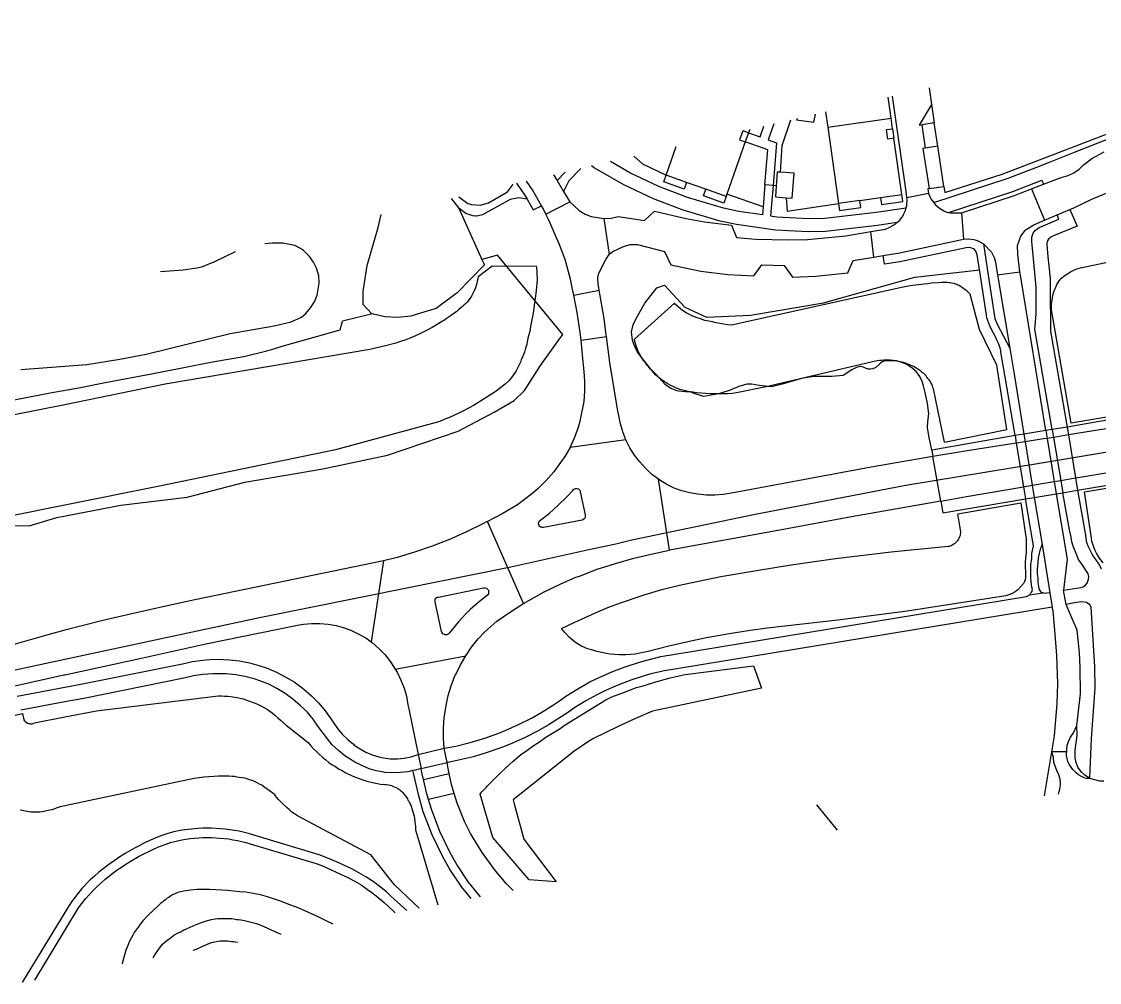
# Model space of a CAD drawing. Header units: millimetres. Extents: x 111502 to 977541, y 8702 to 1044108.
# Drawn here: x 974208.9 to 974439, y 473769 to 473974 of the extents above; entities that cross this region are included whole.
import ezdxf

# ---------------------------------------------------------------- set-up
doc = ezdxf.new("R2010")
doc.units = ezdxf.units.MM
doc.header["$LTSCALE"] = 0.25
doc.layers.add('X HVSS Site Background', color=8, linetype='Continuous')

# ---------------------------------------------------------------- blocks, each defined once
blk = doc.blocks.new('OS MAP')
at = {"layer": 'X HVSS Site Background'}
for points in [[(487843.15, 238341.91), (487850.9, 238343.95), (487937.4, 238365.2), (487989.4, 238377.05), (488000, 238379.3), (488041.55, 238388.2), (488073.7, 238394.65), (488078.6, 238395.65), (488095.2, 238399), (488111.8, 238402.7), (488117.55, 238403.95), (488121, 238404.75), (488146.95, 238410.15), (488179.5, 238416.4), (488208.02, 238421.15), (488240.8, 238426.6)], [(488187.61, 238480.19), (488187.78, 238478.88), (488200.03, 238482.8), (488223.62, 238491.84), (488230.06, 238494.45), (488234.86, 238495.68), (488247.63, 238496.31), (488246.55, 238506.34), (488245.82, 238513.19), (488245.59, 238515.34)], [(488184.47, 238501.21), (488184.97, 238497.64)], [(488185.45, 238476.71), (488201.35, 238481.91), (488207.43, 238484.29), (488210.14, 238485.35), (488215.49, 238487.5), (488222.91, 238490.42), (488229.27, 238492.78), (488232.04, 238493.65), (488237.44, 238494.44), (488248, 238495.4), (488249.74, 238496.03), (488250.54, 238496.9), (488251.09, 238497.94), (488251.25, 238500.79), (488254.14, 238501.08)], [(488208.88, 238480.64), (488211.52, 238481.67), (488212.64, 238482.11), (488214.1, 238482.51), (488215.36, 238483.09), (488216.51, 238483.86), (488217.51, 238484.82), (488217.53, 238484.84), (488219.22, 238486.15), (488221.84, 238487.52)], [(488176.33, 238494.72), (488175.7, 238499.18)], [(488176.33, 238494.72), (488175.7, 238499.18)], [(488179.73, 238477.74), (488179.63, 238478.59), (488176.67, 238499.4)], [(488184.97, 238497.64), (488182.3, 238493.21), (488182.87, 238493.3)], [(488184.97, 238497.64), (488185.53, 238493.71)], [(488156.28, 238494.69), (488156.18, 238494.38), (488159.84, 238493.87), (488160.18, 238495.59)], [(488162.35, 238496.09), (488162.81, 238492.81)], [(488162.35, 238496.09), (488162.81, 238492.81)], [(488145.91, 238491.61), (488148.36, 238490.75), (488149.17, 238493.04)], [(488151.28, 238493.53), (488150.08, 238490.08), (488151.89, 238489.45), (488151.16, 238480.36)], [(488152.71, 238483.19), (488153.1, 238488.9), (488154.94, 238494.37)], [(488162.81, 238492.81), (488176.33, 238494.72)], [(488176.65, 238492.49), (488176.33, 238494.72)], [(488185.53, 238493.71), (488182.87, 238493.3)], [(488182.87, 238493.3), (488183.64, 238488.33)], [(488186.29, 238488.74), (488185.53, 238493.71)], [(488144.66, 238492), (488144, 238490.11), (488145.22, 238489.68)], [(488145.91, 238491.61), (488144.75, 238492.02)], [(488145.91, 238491.61), (488145.22, 238489.68)], [(488146.16, 238492.35), (488145.91, 238491.61)], [(488162.81, 238492.81), (488165.12, 238476.53)], [(488176.93, 238490.46), (488175.65, 238490.28), (488175.36, 238492.31), (488176.65, 238492.49)], [(488176.65, 238492.49), (488176.93, 238490.46)], [(488128.31, 238482.54), (488130.49, 238488.72)], [(488145.22, 238489.68), (488141.28, 238478.49)], [(488149.4, 238480.48), (488150, 238487.99), (488145.22, 238489.68)], [(488178.64, 238478.45), (488176.93, 238490.46)], [(488186.29, 238488.74), (488183.64, 238488.33)], [(488187.61, 238480.19), (488186.29, 238488.74)], [(488121.42, 238486.62), (488123.28, 238484.97), (488128.31, 238482.54)], [(488183.64, 238488.33), (488183.14, 238488.25), (488184.46, 238479.7)], [(488110.08, 238484), (488107.58, 238481.33), (488106.41, 238479.11)], [(488177.59, 238472.46), (488173.45, 238471.84), (488162.35, 238470.53), (488158.66, 238470.5), (488151.66, 238470.86), (488143.31, 238472.05), (488139.88, 238472.78), (488131.97, 238475.07), (488125.61, 238477.52), (488119.27, 238480.54), (488112.96, 238484.17), (488112.4, 238484.54)], [(488149.04, 238475.82), (488148.88, 238474.14), (488143.81, 238474.85), (488140.58, 238475.55), (488132.88, 238477.78), (488126.74, 238480.15), (488120.59, 238483.06), (488116.42, 238485.47)], [(488104.28, 238482.66), (488105.04, 238481.4)], [(488105.04, 238481.4), (488106.74, 238483.23)], [(488132.65, 238481.01), (488132.15, 238479.59), (488127.81, 238481.12), (488128.31, 238482.54)], [(488132.65, 238481.01), (488128.31, 238482.54)], [(488152.71, 238483.19), (488152.03, 238483.24), (488151.82, 238480.32)], [(488153.96, 238477.76), (488155.23, 238477.67), (488155.62, 238482.97), (488152.71, 238483.19)], [(488188.6, 238474.62), (488202.35, 238479.11), (488208.52, 238481.53), (488208.88, 238480.64)], [(488214.52, 238475.28), (488215.36, 238475.63), (488219.19, 238477.43), (488221.06, 238478.25), (488226.77, 238480.49), (488227.85, 238480.82), (488229.12, 238481.2), (488233.11, 238482.08), (488238.75, 238482.76), (488245.92, 238482.97), (488251.15, 238483.1), (488256.49, 238483.23), (488262.21, 238483.44), (488267.42, 238483.41), (488285.13, 238482.19), (488288.19, 238482.1)], [(488084.05, 238477.98), (488086.02, 238476.56), (488086.78, 238476.29), (488088.61, 238476.2), (488090.4, 238476.7), (488094.45, 238479.05), (488095.52, 238480.43), (488095.62, 238480.62), (488095.63, 238480.66)], [(488096.41, 238480.84), (488098.12, 238478.41), (488098.66, 238477.47)], [(488101.73, 238476.02), (488099.79, 238479.47), (488098.48, 238481.32)], [(488105.04, 238481.4), (488106.41, 238479.11)], [(488136.78, 238479.55), (488132.65, 238481.01)], [(488141.11, 238478.02), (488140.62, 238476.61), (488136.28, 238478.14), (488136.78, 238479.55)], [(488141.11, 238478.02), (488136.78, 238479.55)], [(488149.4, 238480.48), (488149.04, 238475.82)], [(488151.16, 238480.36), (488149.4, 238480.48)], [(488151.16, 238480.36), (488150.63, 238473.89), (488151.93, 238473.7), (488158.72, 238473.35), (488162.17, 238473.38), (488173.12, 238474.67), (488179.55, 238475.63)], [(488151.82, 238480.32), (488151.16, 238480.36)], [(488151.82, 238480.32), (488151.64, 238477.94), (488153.96, 238477.76)], [(488184.46, 238479.7), (488184.15, 238479.66), (488184.34, 238478.69)], [(488184.46, 238479.7), (488187.61, 238480.19)], [(488191.38, 238474.52), (488202.68, 238478.21), (488204.12, 238478.77), (488206.34, 238479.64)], [(488206.34, 238479.64), (488208.88, 238480.64)], [(488206.34, 238479.64), (488209.08, 238472.96)], [(488082.44, 238477.61), (488084.05, 238475.52)], [(488098.66, 238477.47), (488096.89, 238477.76), (488095.05, 238477.39), (488090.25, 238474.73), (488089.15, 238474.12), (488087.93, 238473.84), (488087.67, 238473.83), (488087.07, 238473.87), (488085.54, 238474.36), (488084.05, 238475.52)], [(488098.66, 238477.47), (488099.93, 238475.2), (488101.73, 238476.02)], [(488102.66, 238474.24), (488107.73, 238476.91)], [(488106.41, 238479.11), (488107.73, 238476.91)], [(488107.73, 238476.91), (488109.72, 238475.04), (488111.07, 238474.25), (488112.32, 238473.76), (488115.01, 238473.32)], [(488141.28, 238478.49), (488141.11, 238478.02)], [(488149.04, 238475.82), (488141.28, 238478.49)], [(488153.96, 238477.76), (488154.13, 238474.9), (488165.12, 238476.53)], [(488169.68, 238477.18), (488165.12, 238476.53)], [(488165.12, 238476.53), (488165.33, 238475.05), (488169.89, 238475.69), (488169.68, 238477.18)], [(488169.68, 238477.18), (488174.08, 238477.8)], [(488174.08, 238477.8), (488174.29, 238476.32), (488178.85, 238476.96), (488178.64, 238478.45)], [(488174.08, 238477.8), (488178.64, 238478.45)], [(488179.55, 238475.63), (488179.68, 238476.11), (488179.78, 238477.42), (488179.73, 238477.74)], [(488184.34, 238478.69), (488179.73, 238477.74)], [(488184.34, 238478.69), (488184.84, 238477.55), (488185.45, 238476.71)], [(488084.05, 238475.52), (488085.24, 238472.98), (488089.01, 238464.6)], [(488102.66, 238474.24), (488102.06, 238475.44), (488101.73, 238476.02)], [(488115.01, 238473.32), (488116.57, 238473.42), (488118.06, 238473.76), (488123.69, 238472.93), (488125.86, 238474.92), (488132.62, 238473.31), (488136.53, 238472.61), (488142.24, 238471.87), (488143.37, 238469.26), (488147.46, 238468.94), (488154.39, 238468.76), (488158.49, 238468.88), (488166.66, 238469.61), (488171.99, 238470.54)], [(488177.59, 238472.46), (488178.18, 238473), (488178.81, 238473.83), (488179, 238474.15), (488179.33, 238474.86), (488179.55, 238475.63)], [(488185.45, 238476.71), (488185.72, 238476.34), (488186.65, 238475.51), (488187.73, 238474.89), (488188.21, 238474.7), (488188.6, 238474.62)], [(488188.6, 238474.62), (488189.01, 238474.52), (488191.38, 238474.52)], [(488214.52, 238475.28), (488216.08, 238471.67), (488210.98, 238469.6), (488210.42, 238469.38), (488209.92, 238468.93), (488209.7, 238468.55), (488209.64, 238468.41), (488209.59, 238468), (488209.56, 238467.77), (488209.73, 238465.91), (488210.06, 238462.54), (488210.26, 238460.5), (488210.31, 238458.58), (488210.34, 238449.26)], [(488229.5, 238432.15), (488214.8, 238429.65), (488210.8, 238452.6), (488210.6, 238453.9), (488210.6, 238455.2), (488210.7, 238455.8), (488210.8, 238456.45), (488211, 238457.55), (488211.35, 238458.4), (488211.55, 238458.8), (488211.75, 238459.25), (488212, 238459.7), (488212.2, 238460.05), (488212.7, 238460.6), (488213.2, 238461.05), (488213.7, 238461.4), (488214.6, 238461.95), (488215.2, 238462.25), (488215.75, 238462.5), (488216.75, 238462.8), (488227.2, 238465)], [(488211.79, 238474.12), (488214.52, 238475.28)], [(488065.55, 238452.96), (488065.53, 238452.96), (488063.63, 238454.99), (488063.64, 238457.74), (488064.5, 238463.29), (488066.82, 238471.38), (488067.48, 238474.15)], [(488108.59, 238456.94), (488108.32, 238458.23), (488107.88, 238460.38), (488106.78, 238464.57), (488105.65, 238467.6), (488103.37, 238472.82), (488102.66, 238474.24)], [(488115.01, 238473.32), (488116.14, 238465.62)], [(488171.99, 238470.54), (488175.12, 238471.08), (488176.1, 238471.45), (488177.22, 238472.12), (488177.59, 238472.46)], [(488191.38, 238474.52), (488191.77, 238468.92)], [(488203.85, 238461.93), (488203.36, 238465.7), (488203.34, 238467.58), (488204.04, 238469.57), (488204.99, 238470.8), (488205.16, 238470.96), (488206.81, 238472), (488209.08, 238472.96)], [(488210.7, 238428.3), (488207.02, 238449.69), (488207.3, 238452.89), (488207.3, 238458.66), (488207.02, 238461.72), (488206.6, 238466.22), (488206.4, 238468.39), (488206.39, 238469.32), (488206.68, 238470.19), (488206.75, 238470.31), (488207.18, 238470.86), (488207.94, 238471.39), (488212.12, 238473.2), (488211.79, 238474.12)], [(488209.08, 238472.96), (488211.79, 238474.12)], [(488172.64, 238465.09), (488171.99, 238470.54)], [(487990.58, 238441.1), (488004.69, 238442.2), (488011.68, 238443.3), (488017.33, 238444.39), (488035.28, 238448.79), (488044.62, 238450.44), (488048.3, 238451.25), (488050.49, 238452.27), (488051.43, 238453.08), (488052.43, 238454.24), (488053.24, 238455.54), (488053.83, 238456.94), (488054.27, 238459.55), (488054.15, 238461.06), (488053.67, 238462.74), (488053.02, 238464.04), (488052.18, 238465.22), (488050.89, 238466.49), (488050.3, 238466.93), (488049.03, 238467.59), (488046.5, 238468.09), (488044.2, 238468.06), (488042.69, 238467.94)], [(488116.14, 238465.62), (488116.37, 238465.85), (488116.95, 238466.3), (488119.2, 238467.34), (488120.61, 238467.76), (488122.24, 238467.8), (488127.95, 238466.31), (488129.29, 238463.43), (488135.71, 238462.11), (488141.51, 238461.37), (488147.06, 238461.06), (488148.72, 238463.42), (488153.51, 238463.28), (488155.27, 238460.79), (488160.27, 238461.05), (488167.12, 238461.71), (488168.24, 238464.37), (488172.64, 238465.09)], [(488174.67, 238465.43), (488176.34, 238465.7), (488177.88, 238465.95), (488191.77, 238468.92)], [(488191.77, 238468.92), (488192.77, 238468.98), (488194.02, 238468.82), (488194.69, 238468.63), (488195.16, 238468.43), (488196.05, 238467.9)], [(488196.05, 238467.9), (488196.23, 238467.79), (488197.78, 238466.14), (488198.35, 238465.02), (488198.65, 238463.98), (488199.05, 238461.3)], [(488196.05, 238467.9), (488197.08, 238461.23), (488198.51, 238451.99), (488198.97, 238450.75), (488201.68, 238445.64)], [(487978.03, 238403.14), (487979.05, 238404.04), (487981.35, 238404.8), (487984.63, 238405.72), (487989.28, 238407.8), (487992.36, 238407.78), (487998.27, 238409.52), (488011.95, 238412.15), (488026.1, 238413.9), (488038.4, 238417.04), (488055.01, 238419.94), (488068.81, 238422.82), (488083.92, 238427.95), (488091.59, 238432), (488095.85, 238434.47), (488098.07, 238436.6), (488101.5, 238441.97), (488105.3, 238447.2), (488106.3, 238448.58), (488092.3, 238465.5), (488091.82, 238465.37), (488089.01, 238464.6)], [(488036.31, 238466.23), (488031.92, 238464.05), (488029.11, 238462.96), (488028.14, 238462.71), (488025.25, 238462.28), (488020.36, 238461.95)], [(488114.03, 238458.07), (488113.8, 238459.42), (488113.72, 238460.49), (488113.74, 238460.73), (488113.98, 238461.63), (488115.44, 238464.6), (488116.14, 238465.62)], [(488172.64, 238465.09), (488174.67, 238465.43)], [(488195.21, 238462.35), (488194.71, 238465.55), (488194.44, 238466.33), (488194.16, 238466.68), (488193.92, 238466.86), (488193.15, 238467.15), (488192.33, 238467.07), (488178.23, 238464.1), (488174.91, 238463.55), (488174.67, 238465.43)], [(488100.65, 238463.1), (488091.18, 238463.14), (488088.2, 238460.9), (488088.15, 238460.45), (488088, 238459.95), (488087.9, 238459.5), (488087.75, 238459), (488087.6, 238458.55), (488087.4, 238458.05), (488087, 238457.15), (488086.75, 238456.75), (488086.5, 238456.3), (488086.2, 238455.95), (488085.9, 238455.55), (488085.55, 238455.2), (488085.2, 238454.9), (488084.85, 238454.55), (488084.5, 238454.25), (488084.1, 238453.9), (488083.75, 238453.6), (488083.35, 238453.3), (488083, 238453.05), (488082.6, 238452.75), (488082.2, 238452.5), (488081.8, 238452.2), (488081.4, 238451.95), (488081, 238451.65), (488080.6, 238451.4), (488079.45, 238450.7), (488078.35, 238450.05), (488077.2, 238449.4), (488076, 238448.85), (488074.85, 238448.3), (488073.8, 238447.85), (488072.75, 238447.45), (488071.65, 238447.1), (488070.6, 238446.75), (488068.4, 238446.15), (488065.1, 238445.4), (488021.4, 238437.95), (488000, 238433.6), (487988.8, 238431.35)], [(488100.65, 238463.1), (488100.8, 238460.25), (488100.6, 238458), (488100, 238453.6), (488099.8, 238452.45), (488099.6, 238451.35), (488099.4, 238450.3), (488099.2, 238449.2), (488098.9, 238448.1), (488098.65, 238447), (488098.55, 238446.45), (488098.4, 238445.9), (488098.2, 238445.35), (488098.05, 238444.8), (488097.85, 238444.3), (488097.65, 238443.75), (488097.4, 238443.25), (488097.2, 238442.7), (488096.2, 238440.7), (488095.55, 238439.7), (488094.8, 238438.8), (488093.95, 238438), (488092.05, 238436.5), (488090.05, 238435.2), (488088.15, 238434), (488087.2, 238433.45), (488085.2, 238432.35), (488084.2, 238431.85), (488083.15, 238431.35), (488082.1, 238430.9), (488081.05, 238430.5), (488080, 238430.05), (488057.75, 238424), (488020.2, 238416.25), (488000, 238412.2), (487987.6, 238409.7)], [(488089.01, 238464.6), (488089.53, 238463.44), (488083.72, 238457.45), (488079.21, 238454.11), (488076.8, 238453.39), (488073.84, 238452.51), (488071.06, 238452.2), (488068.26, 238452.35), (488065.55, 238452.96)], [(488185, 238423.9), (488184.44, 238426.63), (488184.13, 238428.7), (488184.21, 238430), (488184.39, 238431.65), (488184.14, 238433.85), (488183.63, 238436.2), (488183.25, 238437.66), (488182.94, 238438.55), (488182.45, 238439.62), (488181.73, 238440.59), (488180.84, 238441.41), (488179.82, 238442.09), (488179.55, 238442.23), (488178.45, 238442.68), (488177.96, 238442.82), (488177.04, 238442.97), (488175.71, 238442.99), (488175.05, 238442.96), (488174.4, 238442.78), (488173.9, 238442.31), (488173.05, 238441.54), (488172.47, 238441.28), (488171.96, 238441.16), (488171.4, 238441.17), (488170.85, 238441.39), (488170.24, 238441.65), (488169.98, 238441.73), (488169.89, 238441.75), (488169.47, 238441.71), (488168.94, 238441.51), (488167.93, 238441.03), (488166.11, 238439.84), (488163.67, 238439.61), (488159.89, 238439.62), (488158.9, 238439.51), (488157.19, 238439.21), (488153.07, 238437.97), (488150.8, 238437.4), (488148.2, 238437.72), (488146.63, 238438.01), (488145.55, 238437.99), (488143.87, 238437.47), (488142, 238436.71), (488139.58, 238435.95), (488138.72, 238435.75), (488136.35, 238435.36), (488136.09, 238435.39), (488134.3, 238436.01), (488133.42, 238436.37), (488132.44, 238436.37), (488130.95, 238436.49), (488130.68, 238436.55), (488129.21, 238437.13), (488128.12, 238437.92), (488126.25, 238439.94), (488125.07, 238441.21), (488122.94, 238443.92), (488122.17, 238444.97), (488121.76, 238445.68), (488121.34, 238446.73), (488121.15, 238447.38), (488120.89, 238449.13), (488121.26, 238450.64), (488121.89, 238451.96), (488123.74, 238455.26), (488126.35, 238458.51), (488127.99, 238459.08), (488132.28, 238454.38), (488136.97, 238452.31), (488146.35, 238452.71), (488161.94, 238455.33), (488181.43, 238460.78), (488194.64, 238462.29), (488195.21, 238462.35)], [(488196.8, 238452.13), (488196.71, 238452.7), (488195.26, 238462.02), (488195.21, 238462.35)], [(488199.05, 238461.3), (488203.85, 238461.93)], [(488199.05, 238461.3), (488199.25, 238460), (488201.68, 238445.64)], [(488209.4, 238428.1), (488204, 238460.8), (488203.85, 238461.93)], [(488187.75, 238425.6), (488201.05, 238428.3), (488198.9, 238442.05), (488195.2, 238449.65), (488193.2, 238457.15), (488193, 238457.4), (488192.8, 238457.6), (488192.55, 238457.8), (488192.35, 238458), (488192.1, 238458.2), (488191.85, 238458.35), (488191.6, 238458.55), (488191.4, 238458.7), (488191.15, 238458.85), (488190.85, 238459), (488190.6, 238459.1), (488190.35, 238459.25), (488190.05, 238459.35), (488189.8, 238459.45), (488189.2, 238459.55), (488188.95, 238459.6), (488188.65, 238459.6), (488188.35, 238459.65), (488187.2, 238459.65), (488186.4, 238459.6), (488184.9, 238459.5), (488184.15, 238459.4), (488183.4, 238459.35), (488180.4, 238458.95), (488179.6, 238458.8), (488178.9, 238458.7), (488142.25, 238450.55), (488141.45, 238450.65), (488140.6, 238450.8), (488139.8, 238450.9), (488139, 238451.05), (488138.2, 238451.25), (488137.4, 238451.4), (488136.6, 238451.6), (488135.65, 238451.9), (488134.75, 238452.2), (488133.85, 238452.55), (488133, 238453), (488132.6, 238453.2), (488131.8, 238453.7), (488130.4, 238454.9), (488130.1, 238455.25), (488121.55, 238447.6)], [(488108.59, 238456.94), (488114.03, 238458.07)], [(488110.15, 238447.34), (488109.98, 238448.98), (488109.34, 238453.26), (488108.59, 238456.94)], [(488115.56, 238448.17), (488115.53, 238448.44), (488115.07, 238452.02), (488114.03, 238458.07)], [(488065.55, 238452.96), (488065.06, 238452.83), (488059.25, 238451.39)], [(488202.8, 238427), (488200.62, 238439.92), (488199.79, 238444.84), (488199.75, 238445.1), (488199.6, 238445.75), (488199.25, 238446.65), (488199, 238447.25), (488198.6, 238448.05), (488197.75, 238449.65), (488197.4, 238450.4), (488197, 238451.55), (488196.8, 238452.13)], [(487960.96, 238428.92), (487975.91, 238432.07), (487996.84, 238436.14), (488003.32, 238437.25), (488008.57, 238438.33), (488018.44, 238440.22), (488025.03, 238441.45), (488031.52, 238442.76), (488038.18, 238443.89), (488043.08, 238445.07), (488044.56, 238445.54), (488046.34, 238446.11), (488058.74, 238449.59), (488059.25, 238451.39)], [(488210.34, 238449.26), (488213.9, 238428.8)], [(488107.8, 238424.5), (488108.75, 238426.5), (488109.55, 238428.6), (488110, 238430.1), (488110.8, 238434.3), (488110.95, 238436.45), (488110.95, 238438.55), (488110.8, 238440.7), (488110.55, 238443.45), (488110.15, 238447.34)], [(488110.15, 238447.34), (488115.56, 238448.17)], [(488119.75, 238426.1), (488119.05, 238427.8), (488118.55, 238429.55), (488118.2, 238431.3), (488118, 238432.25), (488116.28, 238442.62), (488115.56, 238448.17)], [(488187.75, 238425.6), (488185.4, 238437), (488185.25, 238437.3), (488185.15, 238437.65), (488185, 238438), (488184.8, 238438.3), (488184.65, 238438.6), (488184.45, 238438.9), (488184.2, 238439.2), (488184, 238439.5), (488183.8, 238439.75), (488183.25, 238440.3), (488183, 238440.5), (488182.7, 238440.75), (488181.8, 238441.35), (488181.1, 238441.75), (488180.8, 238441.9), (488180.4, 238442.05), (488180.1, 238442.2), (488179.75, 238442.35), (488179.4, 238442.45), (488179, 238442.6), (488178.65, 238442.7), (488178.3, 238442.75), (488177.95, 238442.85), (488177.5, 238442.95), (488176.15, 238443.1), (488174.8, 238443.1), (488174.35, 238443.05), (488173.85, 238443), (488173.4, 238442.95), (488173, 238442.9), (488172.1, 238442.7), (488149.65, 238437.4), (488143.35, 238436.1), (488142.4, 238436), (488141.45, 238435.95), (488140.55, 238435.9), (488138.65, 238435.9), (488137.7, 238435.95), (488136.8, 238436), (488134.9, 238436.1), (488134, 238436.25), (488133.05, 238436.4), (488132.2, 238436.6), (488131.25, 238436.85), (488130.4, 238437.2), (488129.95, 238437.4), (488129.45, 238437.6), (488128.55, 238438.1), (488127.65, 238438.7), (488127.25, 238439), (488126.8, 238439.3), (488126.45, 238439.65), (488126.05, 238440), (488125.35, 238440.8), (488124.95, 238441.2), (488124.6, 238441.6), (488124.2, 238442.05), (488123.9, 238442.5), (488123.55, 238442.9), (488123.25, 238443.4), (488122.95, 238443.85), (488122.7, 238444.35), (488122.45, 238444.8), (488122.05, 238445.7), (488121.9, 238446.15), (488121.8, 238446.65), (488121.65, 238447.1), (488121.55, 238447.6)], [(488201.68, 238445.64), (488201.75, 238445.25), (488202.59, 238440.12), (488204.7, 238427.3)], [(488232.2, 238432), (488213.9, 238428.8)], [(488232.5, 238430.1), (488214.18, 238427.15), (488210.98, 238426.63), (488209.67, 238426.42), (488208.9, 238426.3), (488204.96, 238425.69), (488203.06, 238425.39), (488192.6, 238423.75), (488185.25, 238422.55)], [(488213.9, 238428.8), (488210.7, 238428.3)], [(488213.9, 238428.8), (488214.18, 238427.15), (488215.71, 238417.99), (488216.15, 238415.4)], [(488221.6, 238399.9), (488220.8, 238400.85), (488220.2, 238401.95), (488219.8, 238402.65), (488219.2, 238404.45), (488219.15, 238405.1), (488217.6, 238415), (488229.6, 238417)], [(488202.8, 238427), (488185, 238423.9)], [(488204.7, 238427.3), (488202.8, 238427)], [(488202.8, 238427), (488203.06, 238425.39), (488204.58, 238416.08), (488205, 238413.5)], [(488209.4, 238428.1), (488204.7, 238427.3)], [(488204.7, 238427.3), (488204.96, 238425.69), (488206.48, 238416.41), (488206.9, 238413.8)], [(488210.7, 238428.3), (488209.4, 238428.1)], [(488209.4, 238428.1), (488209.67, 238426.42), (488211.17, 238417.21), (488211.6, 238414.6)], [(488210.7, 238428.3), (488210.98, 238426.63), (488212.55, 238417.45), (488213, 238414.8)], [(488107.8, 238424.5), (488106.7, 238422.55), (488105.8, 238421.25), (488104.35, 238419.25), (488102.7, 238417.4), (488100.9, 238415.65), (488099.6, 238414.5), (488096.6, 238412.25), (488093.35, 238410.3), (488090.22, 238408.71)], [(488119.75, 238426.1), (488107.8, 238424.5)], [(488126.7, 238417.7), (488125.2, 238418.8), (488123.9, 238420.05), (488122.7, 238421.4), (488121.6, 238422.8), (488120.6, 238424.4), (488119.75, 238426.1)], [(488185.25, 238422.55), (488172.05, 238420.25), (488157.6, 238417.6), (488142.25, 238414.75), (488140.5, 238414.45), (488138.7, 238414.3), (488136.9, 238414.3), (488135.05, 238414.5), (488133.4, 238414.8), (488131.7, 238415.25), (488130.05, 238415.8), (488128.5, 238416.6), (488127, 238417.5), (488126.7, 238417.7)], [(488185, 238423.9), (488185.25, 238422.55)], [(488186.95, 238413), (488185.25, 238422.55)], [(488216.15, 238415.4), (488217.8, 238405.8), (488218, 238404.5), (488218.2, 238403.85), (488218.5, 238403.2), (488218.9, 238402.35), (488219.2, 238401.75), (488219.55, 238401.15), (488219.95, 238400.6), (488220.5, 238399.85), (488220.8, 238399.4), (488221.2, 238398.55)], [(488186.95, 238413), (488192.4, 238414), (488204.58, 238416.08), (488206.48, 238416.41), (488211.17, 238417.21), (488212.55, 238417.45), (488215.71, 238417.99), (488218.4, 238418.45), (488234, 238421.05)], [(488129.05, 238402.55), (488126.7, 238417.7)], [(488216.15, 238415.4), (488234.5, 238418.45)], [(488110, 238415), (488111, 238410.1), (488111.05, 238409.9), (488111, 238409.7), (488110.95, 238409.4), (488110.8, 238409.25), (488110.55, 238409.05), (488110.4, 238409), (488102.15, 238407.4), (488101.8, 238407.4), (488101.55, 238407.5), (488101.25, 238407.7), (488101.2, 238407.85), (488101.05, 238408.15), (488101.05, 238408.3), (488101.15, 238408.45), (488101.25, 238408.75), (488103.4, 238410.45), (488105.2, 238412.1), (488107.2, 238414.05), (488108.4, 238415.3), (488108.55, 238415.5), (488108.6, 238415.6), (488108.8, 238415.65), (488108.95, 238415.75), (488109.35, 238415.75), (488109.6, 238415.65), (488109.9, 238415.4), (488109.95, 238415.25), (488110, 238415)], [(488211.6, 238414.6), (488213, 238414.8)], [(488213, 238414.8), (488216.15, 238415.4)], [(488213.15, 238394), (488215, 238394.35), (488216.9, 238394.6), (488217.25, 238394.75), (488217.8, 238395.1), (488218.2, 238395.55), (488218.25, 238395.75), (488218.5, 238396.35), (488218.55, 238396.95), (488218.4, 238397.55), (488217.25, 238399.3), (488216.35, 238400.6), (488215.95, 238401.5), (488215.2, 238403.4), (488214.95, 238404.35), (488214.75, 238405.35), (488214.4, 238406.9), (488213, 238414.8)], [(488190.6, 238410.3), (488204, 238412.65), (488205.05, 238405.9), (488205.2, 238405.05), (488205.2, 238403.2), (488205.15, 238402.05), (488205, 238400.8), (488204.95, 238400), (488204.95, 238398.7), (488205, 238398.15), (488205, 238396.8), (488204.95, 238396.25), (488204.8, 238395.85), (488204.6, 238395.45), (488204.05, 238394.8), (488203.4, 238394.1), (488202.6, 238393.55), (488202.15, 238393.3), (488201.7, 238393.1), (488200.8, 238392.8), (488179.8, 238389.55), (488165, 238387.65), (488149.9, 238385.9), (488145.8, 238385.35), (488141.75, 238384.7), (488136.95, 238383.85), (488132.95, 238383), (488128.9, 238382.1), (488124.2, 238380.9), (488123.35, 238380.7), (488121.7, 238380.4), (488120.7, 238380.3), (488119.7, 238380.25), (488118.35, 238380.25), (488117.4, 238380.3), (488116.4, 238380.4), (488115.55, 238380.5), (488114.6, 238380.7), (488113.55, 238380.95), (488112.9, 238381.15), (488112.2, 238381.35), (488111.55, 238381.55), (488110.9, 238381.8), (488110.25, 238382.1), (488109.2, 238382.7), (488108.7, 238383.1), (488107.6, 238384), (488106.7, 238385), (488106, 238385.85)], [(488186.95, 238413), (488167.9, 238409.65), (488152.6, 238406.85), (488129.05, 238402.55)], [(488186.95, 238413), (488187.35, 238410.5)], [(488187.35, 238410.5), (488205, 238413.5)], [(488205, 238413.5), (488206.9, 238413.8)], [(488205.95, 238393.05), (488206.2, 238393.45), (488206.35, 238393.65), (488206.5, 238394.15), (488206.4, 238394.65), (488206.25, 238395.75), (488206.2, 238396.9), (488206.2, 238399.6), (488206.35, 238400.7), (488206.4, 238401.85), (488206.75, 238403.5), (488205, 238413.5)], [(488206.9, 238413.8), (488211.6, 238414.6)], [(488206.9, 238413.8), (488208.55, 238403.8)], [(488211.6, 238414.6), (488213.94, 238400.66), (488213.15, 238394)], [(488106, 238385.85), (488108.8, 238387.2), (488113.25, 238389.2), (488115.9, 238390.3), (488118.55, 238391.3), (488123.6, 238393.05), (488127.4, 238394.15), (488131.15, 238395.1), (488136.2, 238396.2), (488140, 238396.95), (488147.6, 238398.2), (488155, 238399.45), (488164.5, 238400.8), (488176.35, 238402.2), (488188.5, 238403.4), (488188.8, 238403.45), (488189.15, 238403.55), (488189.4, 238403.7), (488189.75, 238403.9), (488190, 238404.05), (488190.2, 238404.3), (488190.55, 238404.6), (488190.75, 238404.85), (488190.9, 238405.15), (488191, 238405.45), (488191.15, 238405.8), (488191.2, 238406.45), (488190.6, 238410.3)], [(488090.22, 238408.71), (488090, 238408.6), (488089.2, 238408.15), (488085.7, 238406.45), (488082.05, 238404.85), (488078.35, 238403.4), (488074.6, 238402.15), (488071.65, 238401.23), (488070.9, 238401), (488068, 238400.3)], [(488097.88, 238391.18), (488090.22, 238408.71)], [(488208.75, 238393.45), (488208.4, 238393.6), (488208.15, 238393.95), (488207.95, 238394.35), (488207.9, 238394.8), (488207.75, 238395.7), (488207.7, 238396.65), (488207.6, 238397.55), (488207.6, 238398.5), (488207.75, 238400), (488207.8, 238400.9), (488208, 238401.85), (488208.2, 238402.75), (488208.55, 238403.8)], [(488208.55, 238403.8), (488210.2, 238393.45)], [(488097.88, 238391.18), (488099, 238391.85), (488102.25, 238393.65), (488105.7, 238395.3), (488109.05, 238396.8), (488109.8, 238397.05), (488113.6, 238398.5), (488117.5, 238399.75), (488121.4, 238400.85), (488125.4, 238401.8), (488129.05, 238402.55)], [(488068, 238400.3), (488027.75, 238391.95), (488022.2, 238390.75), (488014.25, 238389), (488007.8, 238387.5), (488000, 238385.5), (487996.35, 238384.5), (487988.4, 238382.25), (487981, 238380.14)], [(488068, 238400.3), (488065.38, 238383.01)], [(488089.35, 238394.55), (488089.7, 238394.55), (488090, 238394.45), (488090.15, 238394.35), (488090.35, 238394.1), (488090.4, 238393.95), (488090.4, 238393.8), (488090.5, 238393.6), (488090.4, 238393.45), (488090.4, 238393.25), (488090.25, 238393.05), (488088.4, 238391.55), (488086.55, 238389.95), (488085.55, 238389), (488083.9, 238387.2), (488082.35, 238385.3), (488082, 238384.85), (488081.8, 238384.65), (488081.5, 238384.5), (488081.15, 238384.5), (488081, 238384.55), (488080.6, 238384.75), (488080.55, 238384.9), (488080.4, 238385.2), (488079.05, 238391.55), (488079, 238391.9), (488079.05, 238392.2), (488079.2, 238392.3), (488079.25, 238392.4), (488079.4, 238392.5), (488079.55, 238392.55), (488079.7, 238392.55), (488089.35, 238394.55)], [(488080.95, 238360.3), (488083.4, 238360.75), (488086.5, 238361.55), (488089.6, 238362.45), (488092.6, 238363.55), (488093.95, 238364.1), (488096.8, 238365.35), (488099.7, 238366.8), (488101.8, 238368), (488104.25, 238369.6), (488105.75, 238370.6), (488106.9, 238371.4), (488109.5, 238373), (488112.05, 238374.45), (488114, 238375.4), (488116.75, 238376.6), (488119.55, 238377.65), (488122.4, 238378.6), (488124.2, 238379.1), (488127.2, 238379.85), (488130.25, 238380.4), (488205.25, 238392.7), (488205.5, 238392.8), (488205.95, 238393.05)], [(488205.95, 238393.05), (488208.75, 238393.45)], [(488210.2, 238393.45), (488209.6, 238393.4), (488209.2, 238393.35), (488208.75, 238393.45)], [(488210.2, 238393.45), (488210.75, 238390.4)], [(488213.7, 238390.96), (488213.15, 238394)], [(488210.75, 238390.4), (488131, 238377.35), (488128, 238376.85), (488125.05, 238376.15), (488123.6, 238375.75), (488120.8, 238374.85), (488118, 238373.8), (488115.35, 238372.6), (488113.7, 238371.8), (488111.15, 238370.4), (488108.6, 238368.85), (488107.5, 238368), (488105.9, 238367), (488103.35, 238365.35), (488101, 238364), (488098.05, 238362.5), (488095.05, 238361.2), (488093.4, 238360.55), (488090.35, 238359.45), (488087.2, 238358.5), (488084, 238357.75), (488081.8, 238357.3), (488081.55, 238357.25)], [(488085.55, 238380.05), (488086.8, 238381.9), (488088.2, 238383.65), (488089.6, 238385.15), (488092.15, 238387.4), (488094.9, 238389.3), (488097.75, 238391.1), (488097.88, 238391.18)], [(488210.68, 238359.52), (488211.22, 238362.99), (488211.77, 238369.86), (488211.91, 238374.07), (488211.75, 238380.06), (488211.38, 238384.62), (488210.9, 238389.6), (488210.82, 238390.04), (488210.75, 238390.4)], [(488218.77, 238353.88), (488219.11, 238362.4), (488219.93, 238373.09), (488219.85, 238377.7), (488219.04, 238390.39), (488218.76, 238390.88), (488218.04, 238391.4), (488217.01, 238391.55), (488216.99, 238391.55), (488215.5, 238391.3), (488213.7, 238390.96)], [(488215.99, 238365.14), (488216.74, 238371.94), (488216.72, 238377.64), (488216.55, 238380.67), (488216.05, 238385.51), (488214.06, 238390.13), (488213.7, 238390.96)], [(487989.3, 238373.6), (487999.75, 238375.95), (488000, 238376), (488016, 238379.45), (488030.05, 238382.55), (488049.6, 238386.6), (488050.9, 238386.75), (488052.6, 238386.95), (488054.4, 238386.95), (488056.15, 238386.8), (488057.9, 238386.5), (488059.4, 238386.1), (488061, 238385.5), (488062.6, 238384.75), (488064.2, 238383.85), (488065.38, 238383.01)], [(488065.38, 238383.01), (488065.6, 238382.85), (488067.05, 238381.55), (488068.35, 238380.25), (488069.5, 238378.75), (488070.5, 238377.2)], [(487989.8, 238371.45), (488000, 238373.35), (488003.4, 238374), (488025.05, 238378.35), (488027.2, 238378.8), (488029.4, 238379.1), (488031.6, 238379.3), (488033.8, 238379.25), (488035.15, 238379.2), (488037.25, 238378.95), (488039.4, 238378.55), (488041.4, 238377.95), (488043.15, 238377.4), (488045.15, 238376.55), (488047, 238375.55), (488048.9, 238374.45), (488050.6, 238373.2), (488051, 238372.9), (488052.6, 238371.5), (488054.15, 238369.95), (488055.55, 238368.3), (488056.6, 238366.8), (488058.15, 238364.55), (488059.2, 238363.3), (488060.35, 238362.15), (488061.6, 238361.15), (488061.75, 238361), (488063, 238360.2), (488064.25, 238359.45), (488065.6, 238358.9), (488067, 238358.45), (488068, 238358.25), (488069.4, 238358.05), (488070.95, 238358.05), (488072.4, 238358.2), (488073.9, 238358.5), (488075.4, 238359)], [(488070.5, 238377.2), (488085.55, 238380.05)], [(488080.95, 238360.3), (488080.8, 238362.45), (488080.8, 238364.65), (488080.95, 238366.85), (488081, 238367.25), (488081.35, 238369.4), (488081.8, 238371.55), (488082.4, 238373.65), (488083.2, 238375.75), (488083.4, 238376.05), (488084.4, 238378.1), (488085.55, 238380.05)], [(488074.26, 238355.53), (488073.2, 238355.3), (488071.6, 238355.1), (488069.95, 238355.05), (488068.25, 238355.15), (488068.05, 238355.2), (488066.4, 238355.5), (488064.9, 238355.95), (488063.35, 238356.6), (488061.9, 238357.35), (488060.5, 238358.2), (488059.75, 238358.7), (488058.4, 238359.8), (488057.05, 238361.05), (488056, 238362.35), (488054, 238365.05), (488053, 238366.5), (488051.7, 238368.05), (488050.2, 238369.45), (488048.6, 238370.8), (488047, 238372), (488045.25, 238373.05), (488043.5, 238373.95), (488041.6, 238374.7), (488040.4, 238375.1), (488038.4, 238375.6), (488036.5, 238375.95), (488034.4, 238376.15), (488033.6, 238376.2), (488031.55, 238376.2), (488029.4, 238376.05), (488027.4, 238375.75), (488025.35, 238375.25), (488004, 238370.95), (488000, 238370.2), (487990.6, 238368.45)], [(488070.5, 238377.2), (488070.9, 238376.55), (488071.7, 238374.85), (488072.4, 238373.15), (488072.9, 238371.4), (488073.2, 238369.55), (488073.4, 238368.7), (488075.4, 238359)], [(488104.84, 238331.84), (488099.05, 238332.2), (488092.23, 238340.21), (488091.33, 238341.26), (488088.59, 238350.49), (488088.8, 238350.7), (488089, 238351), (488089.2, 238351.25), (488089.7, 238351.75), (488090, 238352), (488090.2, 238352.3), (488092.65, 238354.75), (488094.15, 238356.2), (488095.65, 238357.55), (488097.25, 238358.9), (488098.6, 238359.85), (488099.9, 238360.8), (488101.3, 238361.7), (488102.65, 238362.65), (488104.05, 238363.55), (488105.45, 238364.4), (488106.8, 238365.3), (488115.45, 238370.65), (488116.75, 238371.25), (488118.05, 238371.8), (488119.4, 238372.3), (488120.7, 238372.8), (488122, 238373.25), (488123.4, 238373.65), (488126.1, 238374.45), (488129.2, 238375.3), (488132.4, 238376.05), (488147, 238377.9)], [(488147, 238377.9), (488148.7, 238373.1), (488125.4, 238368.2), (488121.8, 238366.65), (488118.2, 238365), (488112.7, 238362.3), (488111.3, 238361.45), (488109.95, 238360.55), (488108.6, 238359.6), (488095.65, 238349.3), (488095.88, 238348.43), (488097.93, 238340.93), (488104.84, 238331.84)], [(487990.9, 238367.7), (487991.2, 238366.35), (487991.35, 238366.15), (487991.5, 238366), (487991.7, 238365.85), (487992, 238365.65), (487992.3, 238365.6), (487992.5, 238365.55), (487992.75, 238365.5), (487993, 238365.55), (487993.2, 238365.6), (487993.5, 238365.7), (488000, 238367), (488006.7, 238368.3), (488032.1, 238371.45), (488032.75, 238371.5), (488033.4, 238371.5), (488034.05, 238371.45), (488034.75, 238371.4), (488035.4, 238371.35), (488036.7, 238371.15), (488038, 238370.85), (488038.6, 238370.65), (488039.2, 238370.4), (488040.4, 238370), (488040.95, 238369.75), (488041.55, 238369.5), (488042.1, 238369.2), (488042.6, 238368.9), (488043.2, 238368.6), (488043.7, 238368.25), (488044.2, 238367.85), (488044.8, 238367.35), (488045.4, 238366.8), (488046, 238366.3), (488047.2, 238365.2), (488047.85, 238364.7), (488051.9, 238361.5), (488052.45, 238360.85), (488053.05, 238360.2), (488053.7, 238359.6), (488054.3, 238359), (488055, 238358.4), (488055.65, 238357.85), (488056.35, 238357.3), (488057.05, 238356.8), (488057.75, 238356.4), (488058.4, 238355.95), (488059.15, 238355.55), (488059.8, 238355.15), (488061.3, 238354.45), (488062, 238354.15), (488062.8, 238353.85), (488063.6, 238353.6), (488064.4, 238353.3), (488066, 238352.9), (488067.7, 238352.6), (488068, 238352.65), (488068.25, 238352.6), (488068.55, 238352.6), (488069.15, 238352.5), (488069.4, 238352.4), (488069.7, 238352.35), (488070, 238352.25), (488070.25, 238352.1), (488070.5, 238352), (488070.8, 238351.85), (488071, 238351.7), (488071.25, 238351.55), (488071.45, 238351.4), (488071.7, 238351.2), (488071.9, 238351.05), (488072.1, 238350.85), (488072.25, 238350.65), (488072.45, 238350.4), (488072.6, 238350.2), (488072.8, 238349.95), (488072.95, 238349.75), (488073.1, 238349.5), (488073.2, 238349.25), (488073.4, 238349), (488073.6, 238348.5), (488073.8, 238348.15), (488073.95, 238347.75), (488074.05, 238347.4), (488074.2, 238347), (488074.5, 238345.8), (488074.6, 238345.35), (488074.7, 238344.55), (488074.75, 238344.1), (488074.8, 238343.7), (488074.8, 238342.9), (488079.57, 238326.92)], [(488075.57, 238326.17), (488070.35, 238331.15), (488065.25, 238337.55), (488049.6, 238345.9), (488049, 238346.3), (488048.45, 238346.7), (488047.95, 238347.15), (488047.4, 238347.6), (488046.4, 238348.5), (488045.6, 238349.4), (488045.15, 238349.9), (488044.8, 238350.4), (488044.35, 238350.75), (488043.85, 238351.1), (488043.4, 238351.4), (488042.95, 238351.75), (488042.45, 238352.1), (488042, 238352.4), (488041.5, 238352.65), (488041, 238352.95), (488040.45, 238353.2), (488039.95, 238353.4), (488039.4, 238353.6), (488038.9, 238353.75), (488038.35, 238353.9), (488037.8, 238354), (488037.2, 238354.1), (488036.65, 238354.15), (488036.15, 238354.25), (488035.6, 238354.3), (488035, 238354.35), (488032.75, 238354.35), (488031.75, 238354.3), (488030.7, 238354.2), (488029.65, 238354.15), (488028.65, 238354), (488027.6, 238353.85), (488000, 238348.05), (487999, 238347.8), (487998.55, 238347.65), (487998.15, 238347.5), (487997.25, 238347.2), (487996.8, 238347.1), (487996.4, 238347), (487995.5, 238346.8), (487994.6, 238346.7), (487992.8, 238346.7), (487992.35, 238346.75), (487991.85, 238346.8), (487990.95, 238347), (487990.45, 238347.1)], [(487977.15, 238364.6), (487990.9, 238367.7)], [(488213.82, 238359.56), (488213.87, 238360.13), (488213.95, 238360.87), (488214.18, 238361.74), (488214.62, 238362.66), (488215.26, 238363.63), (488215.62, 238364.38), (488215.99, 238365.14)], [(488218.77, 238353.88), (488217.62, 238354.6), (488216.98, 238355.23), (488216.22, 238356.3), (488215.85, 238357.24), (488215.65, 238358.18), (488215.66, 238359.89), (488216.06, 238363.05), (488215.99, 238365.14)], [(488075.4, 238359), (488080.95, 238360.3)], [(488081.55, 238357.25), (488080.95, 238360.3)], [(488209.07, 238350.14), (488210.68, 238359.52)], [(488213.82, 238359.56), (488210.68, 238359.52)], [(488212.08, 238350.52), (488212.23, 238351.09), (488212.39, 238351.61), (488212.47, 238352.41), (488212.5, 238352.95), (488212.41, 238353.72), (488212.13, 238354.67), (488211.73, 238355.59), (488211.39, 238356.49), (488211.1, 238357.3), (488210.98, 238358.33), (488210.68, 238359.52)], [(488218.77, 238353.88), (488218.42, 238353.82), (488218.02, 238353.88), (488217.56, 238354.01), (488216.84, 238354.36), (488216.36, 238354.67), (488215.84, 238355.05), (488215.53, 238355.35), (488215.12, 238355.77), (488214.76, 238356.24), (488214.35, 238356.9), (488214.05, 238357.51), (488213.91, 238358.1), (488213.81, 238358.73), (488213.79, 238359.19), (488213.82, 238359.56)], [(488075.4, 238359), (488076, 238356)], [(488076, 238356), (488081.55, 238357.25)], [(488082, 238354.9), (488081.7, 238356.35), (488081.55, 238357.25)], [(488076, 238356), (488075.75, 238355.9), (488074.8, 238355.65), (488074.26, 238355.53)], [(488086.67, 238328.24), (488084.68, 238330.7), (488082.09, 238334.55), (488080.62, 238337.13), (488078.38, 238341.85), (488076.49, 238346.74), (488075.5, 238350.15), (488074.45, 238354.74), (488074.26, 238355.53)], [(488076.55, 238353.64), (488076.2, 238355.15), (488076, 238356)], [(488076.55, 238353.64), (488082, 238354.9)], [(488077.6, 238349.35), (488077.24, 238350.6), (488076.55, 238353.64)], [(488083.07, 238350.62), (488082.48, 238352.58), (488082, 238354.9)], [(488221.78, 238353.26), (488220.91, 238353.29), (488218.77, 238353.88)], [(488083.07, 238350.62), (488077.6, 238349.35)], [(488095.69, 238329.93), (488094.18, 238331.44), (488091.92, 238334.18), (488089.06, 238338.03), (488086.54, 238342.12), (488085.26, 238344.67), (488083.68, 238348.56), (488083.07, 238350.62)], [(488088.68, 238328.62), (488086.13, 238331.77), (488083.62, 238335.5), (488082.22, 238337.96), (488080.03, 238342.56), (488078.2, 238347.32), (488077.6, 238349.35)], [(488160.38, 238348.26), (488164.81, 238342.84)], [(488073, 238325.69), (488070.3, 238328.1), (488069.45, 238328.85), (488068.6, 238329.65), (488066.7, 238331.15), (488065.75, 238331.85), (488064.25, 238332.85), (488062.7, 238333.75), (488061.2, 238334.55), (488059.8, 238335.2), (488058.45, 238335.85), (488057.1, 238336.45), (488055.75, 238337), (488054.25, 238337.6), (488040.1, 238341.8), (488039.2, 238342.1), (488037.2, 238342.6), (488034.2, 238343.05), (488033.2, 238343.15), (488031.3, 238343.25), (488029.4, 238343.25), (488028.4, 238343.2), (488025.55, 238342.9), (488024.6, 238342.75), (488023.25, 238342.45), (488021.95, 238342.1), (488020.65, 238341.7), (488019.4, 238341.2), (488017, 238340.1), (488015.85, 238339.5), (488014.85, 238339), (488013.85, 238338.4), (488012.85, 238337.85), (488011.9, 238337.25), (488009.05, 238335.3), (488007.25, 238333.9), (488006.3, 238333.05), (488005.4, 238332.2), (488003.6, 238330.4), (488002, 238328.4), (488001.25, 238327.35), (488000, 238325.3), (487990.95, 238310.45), (487990.87, 238310.34)], [(487993.53, 238310.84), (488000, 238321.45), (488002.9, 238326.25), (488003.6, 238327.2), (488004.35, 238328.15), (488005.15, 238329.05), (488005.95, 238329.9), (488006.8, 238330.75), (488007.65, 238331.55), (488008.55, 238332.35), (488009.4, 238333), (488010.25, 238333.7), (488011.15, 238334.35), (488012.05, 238334.95), (488013, 238335.55), (488013.9, 238336.15), (488015.8, 238337.25), (488019, 238338.85), (488020.2, 238339.35), (488021.35, 238339.8), (488022.55, 238340.2), (488023.75, 238340.5), (488024.95, 238340.75), (488026.75, 238341.05), (488027.65, 238341.1), (488028.55, 238341.2), (488029.45, 238341.25), (488031.25, 238341.25), (488033.05, 238341.15), (488034.95, 238340.95), (488035.85, 238340.8), (488036.8, 238340.6), (488038.6, 238340.2), (488039.55, 238339.9), (488053.6, 238335.7), (488055, 238335.2), (488057.6, 238334), (488058.95, 238333.4), (488060.25, 238332.8), (488061.75, 238332), (488063.2, 238331.15), (488064.6, 238330.2), (488065.5, 238329.55), (488066.4, 238328.85), (488067.25, 238328.1), (488068.15, 238327.4), (488068.95, 238326.6), (488070.5, 238325.22)], [(488057.22, 238322.74), (488055.75, 238323.5), (488054.2, 238324.25), (488052.6, 238325), (488051.05, 238325.7), (488049.45, 238326.4), (488047.8, 238327), (488046.2, 238327.6), (488043.2, 238328.6), (488041.7, 238329), (488038.6, 238329.6), (488037.3, 238329.7), (488036, 238329.85), (488034.75, 238329.95), (488033.45, 238330.05), (488032.2, 238330.1), (488030.9, 238330.15), (488028.15, 238330.15), (488026.8, 238330.05), (488025.4, 238329.85), (488024.1, 238329.5), (488023.3, 238329.2), (488022.95, 238329), (488022.55, 238328.75), (488022.2, 238328.5), (488021.8, 238328.3), (488021.45, 238328), (488021.1, 238327.75), (488020.8, 238327.45), (488020.4, 238327.2), (488019.8, 238326.6), (488017.85, 238324.8), (488016.65, 238323.5), (488016.1, 238322.85), (488015.6, 238322.15), (488015.2, 238321.6), (488014.8, 238321), (488014.45, 238320.4), (488014.15, 238319.8), (488013.8, 238319.15), (488013.55, 238318.55), (488013.25, 238317.9), (488013, 238317.25), (488012.4, 238315.15), (488012.2, 238314.4), (488012.19, 238314.33)], [(488018.84, 238315.57), (488019.35, 238316.45), (488020, 238317.45), (488020.8, 238318.5), (488021.8, 238319.35), (488022.35, 238319.75), (488022.8, 238320.1), (488023.25, 238320.4), (488024.15, 238320.9), (488024.6, 238321.1), (488025, 238321.35), (488025.4, 238321.55), (488025.8, 238321.7), (488026.2, 238321.9), (488026.55, 238322.05), (488027.5, 238322.5), (488028.6, 238322.95), (488029.9, 238323.4), (488031.3, 238323.8), (488032.05, 238323.9), (488032.65, 238324), (488035, 238324), (488035.6, 238323.95), (488036.05, 238323.9), (488036.6, 238323.8), (488037.05, 238323.75), (488037.55, 238323.7), (488038.3, 238323.55), (488040, 238323.15), (488040.9, 238322.9), (488041.8, 238322.55), (488046.07, 238320.66)], [(488027.41, 238317.17), (488027.45, 238317.2), (488027.8, 238317.35), (488028.2, 238317.5), (488029.4, 238318.1), (488030.4, 238318.5), (488031.3, 238318.85), (488032.3, 238319.1), (488033.1, 238319.2), (488034.7, 238319.2), (488035.1, 238319.15), (488035.55, 238319.1), (488035.95, 238319.1), (488036.35, 238319), (488036.75, 238318.95), (488036.83, 238318.93)]]:
    blk.add_lwpolyline(points, dxfattribs=at)

msp = doc.modelspace()

# ---------------------------------------------------------------- block references
at = {"lineweight": 0}
msp.add_blockref('OS MAP', (486218.2, 235458.61), dxfattribs=at)

doc.saveas('drawing.dxf')
